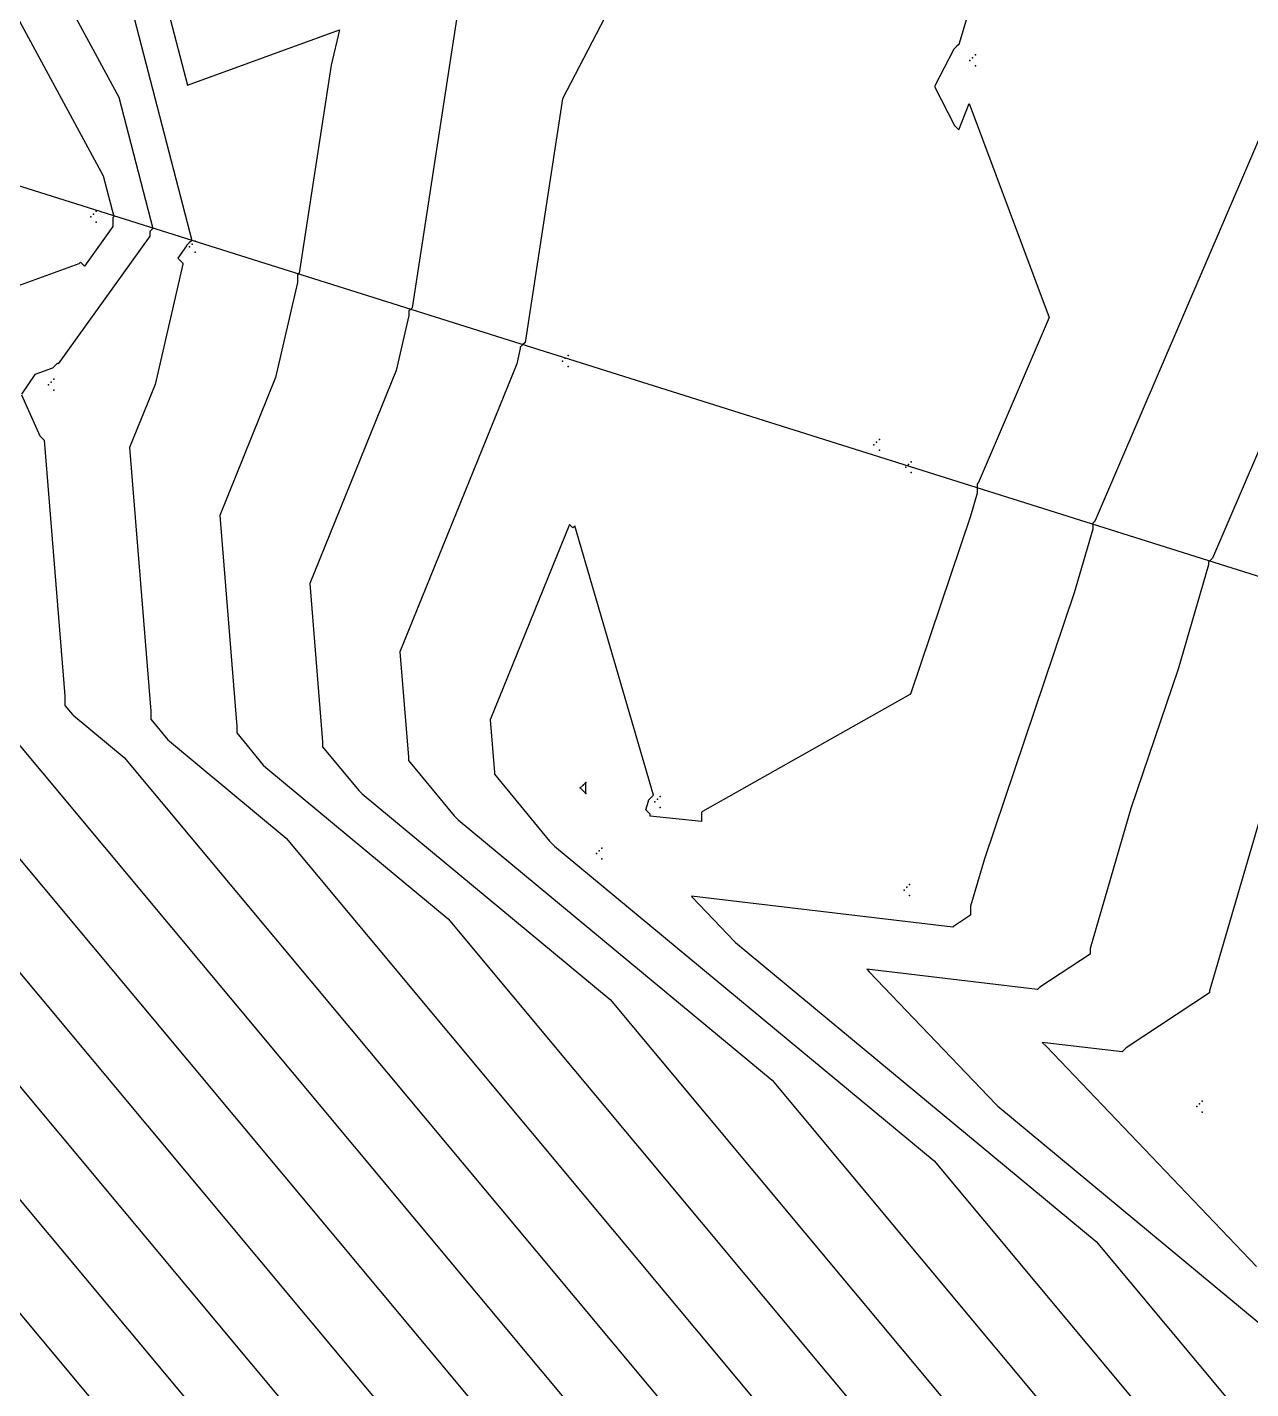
# Model space of a CAD drawing. Header units: metres. Extents: x 419582 to 423558, y 4805372 to 4807539.
# Drawn here: x 423201.91 to 423246.79, y 4807433.67 to 4807483.58 of the extents above; entities that cross this region are included whole.
import ezdxf

# ---------------------------------------------------------------- set-up
doc = ezdxf.new("R2010")
doc.units = ezdxf.units.M
for name, color, linetype in [('C-TINN', 4, 'Continuous'), ('C-TOPO-MAJR', 9, 'Continuous'), ('C-TOPO-MINR', 8, 'Continuous')]:
    doc.layers.add(name, color=color, linetype=linetype)

msp = doc.modelspace()

# ---------------------------------------------------------------- linework, layer by layer
at = {"color": 31, "lineweight": 30, "true_color": 0xffbd7a, "elevation": 1718.013}
msp.add_lwpolyline([(423449.834, 4807399.592), (423130.593, 4807500.114), (421950.92, 4806612.998), (421795.045, 4806430.988), (421305.015, 4806147.038), (421305.015, 4806147.038), (420630.083, 4805770.97), (419765.157, 4805549.54), (419617.356, 4805580.088)], dxfattribs=at)
at = {"layer": 'C-TINN', "color": 4, "linetype": 'Continuous', "lineweight": -3}
for p in [(423236.49, 4807482.36, 1756.06), (423236.59, 4807482.46, 1756.06), (423236.69, 4807482.56, 1756.06), (423236.69, 4807482.16, 1756.06), (423204.25, 4807476.63, 1749.55), (423204.35, 4807476.73, 1749.55), (423204.45, 4807476.83, 1749.55), (423204.45, 4807476.43, 1749.55), (423207.87, 4807475.53, 1752.08), (423207.97, 4807475.63, 1752.08), (423208.07, 4807475.73, 1752.08), (423208.07, 4807475.33, 1752.08), (423221.65, 4807471.44, 1755.38), (423221.75, 4807471.54, 1755.38), (423221.55, 4807471.34, 1755.38), (423221.75, 4807471.14, 1755.38), (423202.69, 4807470.47, 1751.16), (423202.79, 4807470.57, 1751.16), (423202.89, 4807470.67, 1751.16), (423202.89, 4807470.27, 1751.16), (423233.07, 4807468.37, 1755.71), (423233.17, 4807468.47, 1755.71), (423232.97, 4807468.27, 1755.71), (423233.17, 4807468.07, 1755.71), (423234.14, 4807467.45, 1755.43), (423234.24, 4807467.55, 1755.43), (423234.34, 4807467.65, 1755.43), (423234.34, 4807467.25, 1755.43), (423222.4, 4807455.89, 1757), (423222.2, 4807455.69, 1757), (423222.3, 4807455.79, 1757), (423222.4, 4807455.49, 1757), (423225.13, 4807455.38, 1755.9), (423224.93, 4807455.18, 1755.9), (423225.03, 4807455.28, 1755.9), (423225.13, 4807454.98, 1755.9), (423222.89, 4807453.39, 1756.49), (423222.99, 4807453.49, 1756.49), (423222.79, 4807453.29, 1756.49), (423222.99, 4807453.09, 1756.49), (423234.08, 4807451.95, 1756.49), (423234.18, 4807452.05, 1756.49), (423234.28, 4807452.15, 1756.49), (423234.28, 4807451.75, 1756.49), (423244.81, 4807444.01, 1759.88), (423244.91, 4807444.11, 1759.88), (423245.01, 4807444.21, 1759.88), (423245.01, 4807443.81, 1759.88)]:
    msp.add_point(p, dxfattribs=at)
at = {"layer": 'C-TOPO-MAJR', "color": 9, "linetype": 'Continuous', "lineweight": -3, "flags": 128}
for points, elevation in [([(423198.228, 4807490.071), (423204.705, 4807478.129), (423205.094, 4807476.634), (423205.076, 4807476.617), (423205.058, 4807476.599), (423205.058, 4807476.27), (423204.014, 4807474.82), (423203.87, 4807474.964), (423203.842, 4807474.936), (423203.814, 4807474.908), (423199.085, 4807473.193)], 1750), ([(423226.035, 4807489.58), (423221.551, 4807480.956), (423220.175, 4807472.022), (423220.086, 4807471.934), (423219.998, 4807471.846), (423219.998, 4807471.799), (423219.87, 4807471.244), (423215.587, 4807460.683), (423215.899, 4807456.817), (423215.899, 4807456.699), (423217.574, 4807454.673), (423217.726, 4807454.521), (423229.239, 4807444.977), (423242.87, 4807428.649), (423241.716, 4807427.073), (423237.372, 4807424.245), (423209.572, 4807414.402), (423151.526, 4807390.152), (423280.061, 4807424.808), (423279.516, 4807425.727), (423295.896, 4807429.51)], 1755), ([(423200.194, 4807458.968), (423225.334, 4807428.854), (423223.15, 4807425.871), (423214.926, 4807420.518), (423162.306, 4807401.885)], 1750), ([(423185.522, 4807455.743), (423207.798, 4807429.058), (423204.584, 4807424.669), (423192.481, 4807416.79)], 1745)]:
    msp.add_lwpolyline(points, dxfattribs=dict(at, elevation=elevation))
at = {"layer": 'C-TOPO-MINR', "color": 8, "linetype": 'Continuous', "lineweight": -3, "flags": 128}
for points, elevation in [([(423200.202, 4807490.362), (423205.271, 4807481.016), (423206.525, 4807476.2), (423206.467, 4807476.142), (423206.41, 4807476.085), (423206.41, 4807475.914), (423203.045, 4807471.242), (423203.025, 4807471.262), (423202.935, 4807471.172), (423202.845, 4807471.082), (423202.193, 4807470.846), (423201.702, 4807470.13)], 1751), ([(423218.48, 4807489.201), (423216.029, 4807473.292), (423215.971, 4807473.234), (423215.913, 4807473.176), (423215.913, 4807473.009), (423215.448, 4807470.99), (423212.28, 4807463.18), (423212.749, 4807457.38), (423212.749, 4807457.203), (423214.073, 4807455.601), (423214.194, 4807455.481), (423223.298, 4807447.934), (423239.363, 4807428.69), (423238.003, 4807426.833), (423232.883, 4807423.5), (423200.119, 4807411.898)], 1754), ([(423237.351, 4807487.224), (423236.09, 4807482.976), (423236.09, 4807482.961), (423235.994, 4807482.865), (423235.898, 4807482.769), (423235.189, 4807481.405), (423235.921, 4807479.979), (423236.087, 4807479.813), (423236.466, 4807480.778), (423239.399, 4807472.939), (423236.79, 4807466.866), (423236.773, 4807466.849), (423236.757, 4807466.832), (423236.757, 4807466.5), (423236.51, 4807465.652), (423234.308, 4807459.13), (423226.681, 4807454.833), (423226.664, 4807454.816), (423226.647, 4807454.799), (423226.647, 4807454.466), (423224.767, 4807454.66), (423224.767, 4807454.727), (423224.601, 4807454.894), (423224.7, 4807455.208), (423224.7, 4807455.245), (423224.791, 4807455.335), (423224.882, 4807455.426), (423221.999, 4807465.304), (423221.96, 4807465.265), (423221.922, 4807465.227), (423221.799, 4807465.35), (423218.893, 4807458.187), (423219.05, 4807456.253), (423219.05, 4807456.194), (423221.075, 4807453.745), (423221.259, 4807453.56), (423235.18, 4807442.021), (423246.377, 4807428.608)], 1756), ([(423206.404, 4807486.791), (423207.793, 4807481.454), (423213.363, 4807483.482), (423213.058, 4807482.185), (423211.884, 4807474.562), (423211.856, 4807474.534), (423211.828, 4807474.506), (423211.828, 4807474.218), (423211.026, 4807470.737), (423208.974, 4807465.676), (423209.598, 4807457.944), (423209.598, 4807457.708), (423210.572, 4807456.53), (423210.661, 4807456.441), (423217.357, 4807450.891), (423235.856, 4807428.731), (423234.29, 4807426.593), (423228.394, 4807422.754), (423190.666, 4807409.395)], 1753), ([(423205.838, 4807483.903), (423207.956, 4807475.765), (423207.859, 4807475.668), (423207.762, 4807475.571), (423207.762, 4807475.558), (423207.437, 4807475.107), (423207.62, 4807474.925), (423207.62, 4807474.89), (423206.604, 4807470.483), (423205.667, 4807468.173), (423206.448, 4807458.507), (423206.448, 4807458.212), (423207.071, 4807457.458), (423207.128, 4807457.401), (423211.415, 4807453.847), (423232.348, 4807428.772), (423230.577, 4807426.352), (423223.904, 4807422.009), (423181.212, 4807406.892)], 1752), ([(423248.275, 4807482.219), (423241.089, 4807465.49), (423241.043, 4807465.444), (423240.996, 4807465.397), (423240.996, 4807465.183), (423240.316, 4807462.848), (423237.021, 4807453.09), (423236.515, 4807451.359), (423236.515, 4807451.024), (423235.894, 4807450.616), (423235.879, 4807450.601), (423235.864, 4807450.586), (423226.273, 4807451.724), (423226.303, 4807451.694), (423227.869, 4807450.054), (423227.894, 4807450.029), (423241.122, 4807439.064), (423249.884, 4807428.567)], 1757), ([(423248.76, 4807471.965), (423245.388, 4807464.114), (423245.312, 4807464.038), (423245.236, 4807463.962), (423245.236, 4807463.866), (423244.123, 4807460.044), (423242.397, 4807454.933), (423240.897, 4807449.808), (423240.897, 4807449.6), (423239.059, 4807448.391), (423239.015, 4807448.347), (423238.97, 4807448.302), (423232.709, 4807449.046), (423232.798, 4807448.956), (423237.436, 4807444.1), (423237.51, 4807444.026), (423247.063, 4807436.107)], 1758), ([(423201.702, 4807470.097), (423202.375, 4807468.604), (423202.541, 4807468.439), (423203.297, 4807459.071), (423203.297, 4807458.717), (423203.571, 4807458.386), (423203.596, 4807458.361), (423205.474, 4807456.804), (423228.841, 4807428.813), (423226.863, 4807426.112), (423219.415, 4807421.263), (423171.759, 4807404.388)], 1751), ([(423197.26, 4807458.323), (423221.827, 4807428.895), (423219.437, 4807425.631), (423210.437, 4807419.772), (423152.853, 4807399.382)], 1749), ([(423194.325, 4807457.678), (423218.32, 4807428.936), (423215.724, 4807425.39), (423205.948, 4807419.027), (423143.4, 4807396.879)], 1748), ([(423191.391, 4807457.033), (423214.813, 4807428.976), (423212.011, 4807425.15), (423201.459, 4807418.281)], 1747), ([(423188.456, 4807456.388), (423211.306, 4807429.017), (423208.297, 4807424.909), (423196.97, 4807417.536)], 1746), ([(423247.772, 4807456.776), (423245.279, 4807448.257), (423245.279, 4807448.177), (423242.225, 4807446.167), (423242.151, 4807446.093), (423242.077, 4807446.019), (423239.146, 4807446.367), (423239.294, 4807446.219), (423247.003, 4807438.146)], 1759)]:
    msp.add_lwpolyline(points, dxfattribs=dict(at, elevation=elevation))
at = {"layer": 'C-TOPO-MINR', "color": 8, "linetype": 'Continuous', "lineweight": -3, "elevation": 1757, "flags": 128}
msp.add_lwpolyline([(423222.2, 4807455.69), (423222.4, 4807455.49), (423222.4, 4807455.89), (423222.3, 4807455.79), (423222.2, 4807455.69)], close=True, dxfattribs=at)

doc.saveas('drawing.dxf')
